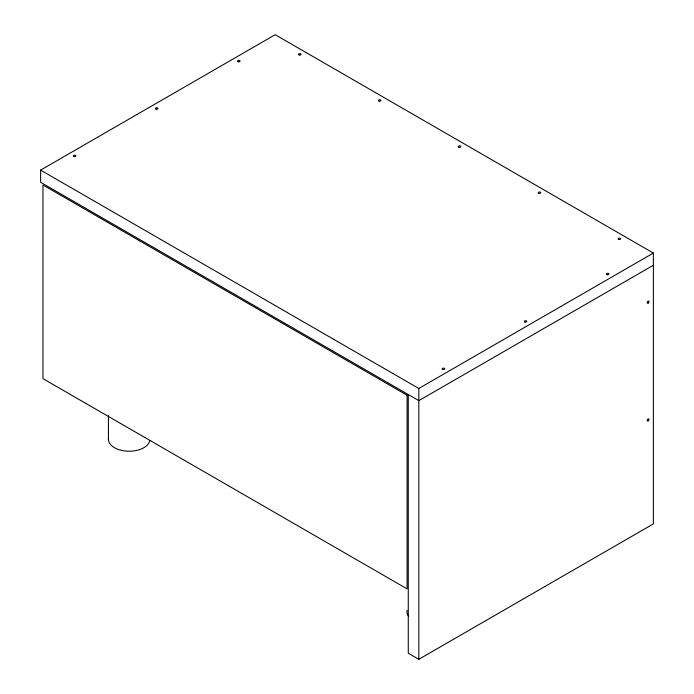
<?xml version="1.0" encoding="UTF-8"?>
<svg xmlns="http://www.w3.org/2000/svg" width="694" height="694" viewBox="0 0 694 694"><rect width="100%" height="100%" fill="white"/><g stroke="black" fill="none" stroke-linecap="round" stroke-linejoin="round"><path stroke-width="1.04" d="M653.375 265.238L418.829 400.655L40.625 182.305L40.625 170.117L275.171 34.7L653.375 253.058L653.375 523.883L418.829 659.3L408.272 653.21L408.272 394.565M40.625 170.117L418.829 388.467L653.375 253.058M418.829 388.467L418.829 659.3M108.438 415.671L108.438 439.25M408.601 616.324A20.733 11.972 0 0 1 407.005 610.33M149.783 440.49A20.733 11.972 0 0 1 127.028 451.161A20.733 11.972 0 0 1 108.542 438.018M407.1 395.242L42.967 185.012L42.967 378.655L407.1 588.885L407.1 395.242M618.744 239.456A1.241 0.72 0 0 0 620.61 238.84A1.241 0.72 0 0 0 618.744 238.216A1.241 0.72 0 0 0 618.744 239.456M538.856 193.331A1.241 0.72 0 0 0 540.721 192.715A1.241 0.72 0 0 0 538.856 192.091A1.241 0.72 0 0 0 538.856 193.331M458.855 147.171A1.241 0.72 0 0 0 460.816 146.66A1.241 0.72 0 0 0 459.072 145.931A1.241 0.72 0 0 0 458.855 147.171M378.959 101.038A1.241 0.72 0 0 0 380.928 100.535A1.241 0.72 0 0 0 379.184 99.806A1.241 0.72 0 0 0 378.959 101.038M299.071 54.913A1.241 0.72 0 0 0 301.031 54.41A1.241 0.72 0 0 0 299.288 53.681A1.241 0.72 0 0 0 299.071 54.913M607.016 274.668A1.241 0.72 0 0 0 608.881 274.043A1.241 0.72 0 0 0 607.016 273.419A1.241 0.72 0 0 0 607.016 274.668M524.924 322.059A1.241 0.72 0 0 0 526.789 321.435A1.241 0.72 0 0 0 524.924 320.819A1.241 0.72 0 0 0 524.924 322.059M442.833 369.46A1.241 0.72 0 0 0 444.698 368.835A1.241 0.72 0 0 0 442.833 368.21A1.241 0.72 0 0 0 442.833 369.46M238.189 61.731A1.241 0.72 0 0 0 240.063 61.107A1.241 0.72 0 0 0 238.189 60.482A1.241 0.72 0 0 0 238.189 61.731M156.107 109.123A1.241 0.72 0 0 0 157.972 108.498A1.241 0.72 0 0 0 156.107 107.882A1.241 0.72 0 0 0 156.107 109.123M74.015 156.514A1.241 0.72 0 0 0 75.88 155.898A1.241 0.72 0 0 0 74.015 155.274A1.241 0.72 0 0 0 74.015 156.514M648.326 420.807A1.241 0.72 -60 0 0 648.716 418.881A1.241 0.72 -60 0 0 647.25 420.182A1.241 0.72 -60 0 0 648.326 420.807M648.326 302.992A1.241 0.72 -60 0 0 648.716 301.066A1.241 0.72 -60 0 0 647.25 302.367A1.241 0.72 -60 0 0 648.326 302.992"/></g></svg>
